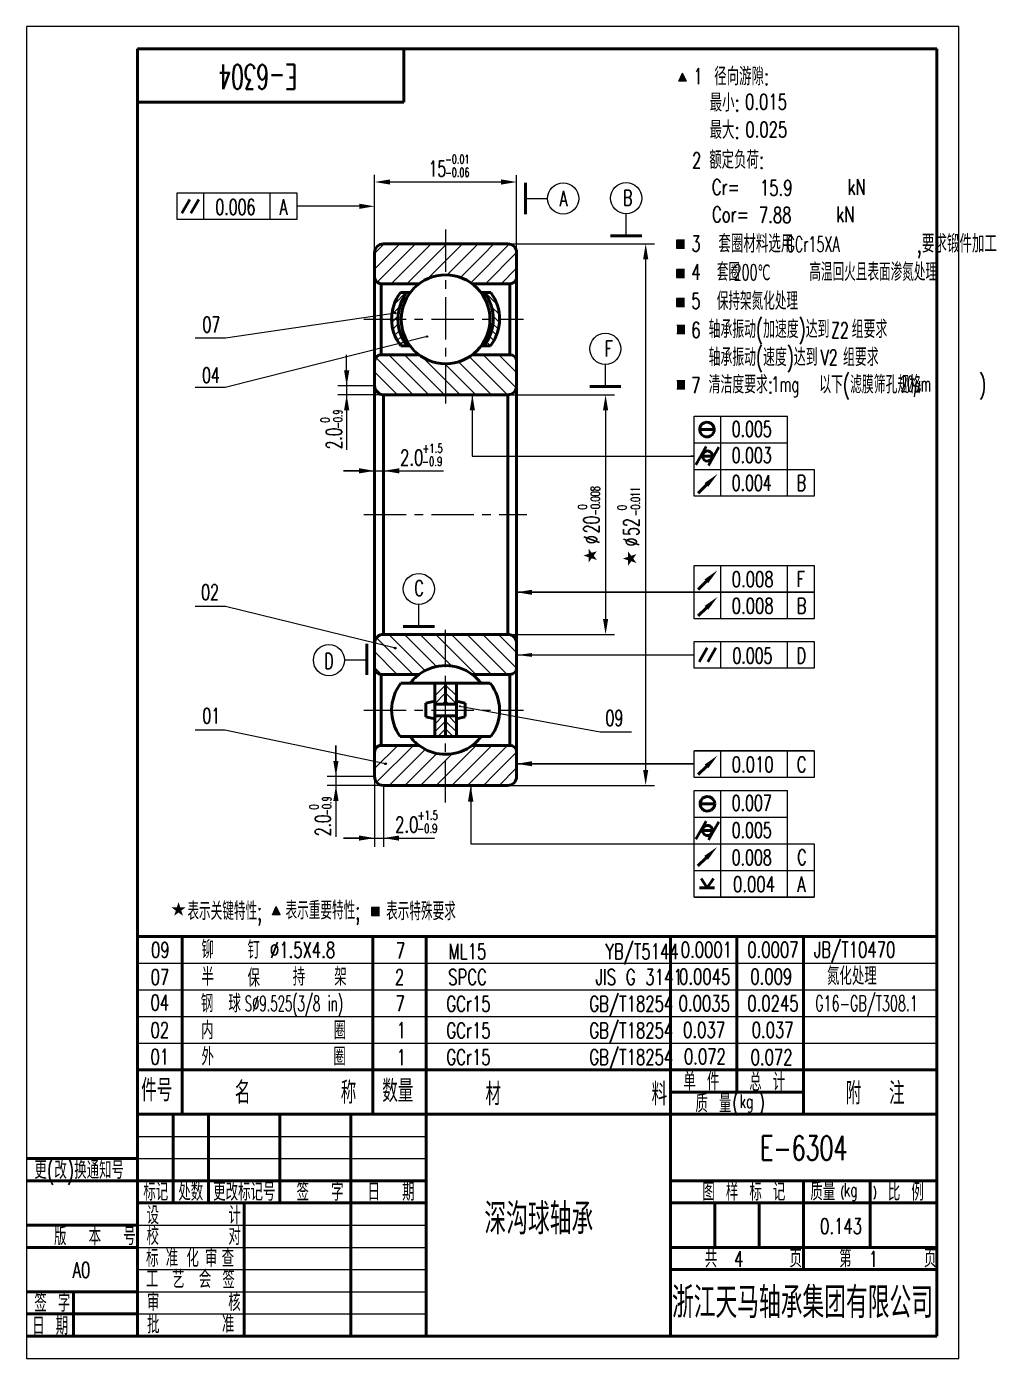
# Model space of a CAD drawing. Header units: millimetres. Extents: x 3824 to 4736, y 762 to 1063.
# Drawn here: x 3824.4 to 4042.8, y 762.8 to 1062.8 of the extents above; entities that cross this region are included whole.
import ezdxf
from ezdxf.enums import TextEntityAlignment as Align

# ---------------------------------------------------------------- set-up
doc = ezdxf.new("R2010")
doc.units = ezdxf.units.MM
doc.header["$PDSIZE"] = -5
doc.linetypes.add('ACAD_ISO10W100', pattern=[18.5, 12, -3, 0.5, -3])
doc.linetypes.add('CENTER', pattern=[50.8, 31.75, -6.35, 6.35, -6.35])
doc.layers.get('0').update_dxf_attribs({"lineweight": 18})
for name, color, linetype, lineweight in [('1', 7, 'Continuous', 50), ('2', 7, 'Continuous', 18), ('90', 7, 'Continuous', 18), ('中心线', 7, 'CENTER', 18), ('文字', 7, 'Continuous', 18), ('粗实线', 7, 'Continuous', 50), ('细实线', 7, 'Continuous', 18)]:
    doc.layers.add(name, color=color, linetype=linetype, lineweight=lineweight)
doc.styles.add('ASC', font='txt.shx', dxfattribs={"width": 0.6667, "bigfont": 'gbcbig.shx'})
doc.styles.add('HZ', font='txt.shx', dxfattribs={"width": 0.7, "bigfont": 'hztxt.shx'})
doc.styles.add('HZTXT', font='txt.shx', dxfattribs={"width": 0.667, "bigfont": 'hztxt.shx'})
doc.styles.get("Standard").update_dxf_attribs({"font": 'txt.shx', "bigfont": 'gbcbig.shx'})
doc.dimstyles.get("Standard").update_dxf_attribs({"dimtxt": 0.18, "dimasz": 0.18, "dimexe": 0.18, "dimexo": 0.0625, "dimgap": 0.09, "dimtad": 0, "dimtih": 1, "dimtoh": 1, "dimdec": 4, "dimzin": 0, "dimdsep": 46, "dimtxsty": 'Standard', "dimcen": 0.09, "dimdle": 0.36, "dimadec": 0, "dimazin": 0, "dimtfac": 1, "dimtdec": 4, "dimtofl": 0, "dimtmove": 0, "dimatfit": 3, "dimfxl": 1, "dimtolj": 1, "dimtzin": 0, "dimarcsym": 0})

msp = doc.modelspace()

# ---------------------------------------------------------------- hatches: boundary and pattern name
at = {"ltscale": 0.3}
for points in [[(3973.00886549, 1050.49470252), (3972.14344928, 1052.33388735), (3971.27803306, 1050.49470252)], [(3881.4798525, 862.76694696), (3880.61443628, 864.60613178), (3879.74902007, 862.76694696)]]:
    msp.add_hatch(color=0, dxfattribs=at).paths.add_polyline_path(points)
for points in [[(3906.25845873, 1028.40114042), (3906.25845873, 1027.23447376), (3902.75845873, 1027.81780709)], [(3931.25845873, 1028.40114042), (3931.25845873, 1027.23447376), (3934.75845873, 1027.81780709)], [(3899.30971592, 1022.92605334), (3899.30971592, 1021.75938667), (3902.75845873, 1022.34272)], [(3923.82419325, 888.20651003), (3924.99085992, 888.20651003), (3924.40752658, 891.70651003)]]:
    msp.add_hatch(color=0).paths.add_polyline_path(points, flags=0)
for points in [[(3972.57742941, 1014.6894892), (3970.77742941, 1014.6894892), (3970.77742941, 1012.8894892), (3972.57742941, 1012.8894892)], [(3972.60526088, 1008.11198381), (3970.80526088, 1008.11198381), (3970.80526088, 1006.31198381), (3972.60526088, 1006.31198381)], [(3972.60526088, 1001.58086421), (3970.80526088, 1001.58086421), (3970.80526088, 999.78086421), (3972.60526088, 999.78086421)], [(3972.66451546, 995.46752647), (3970.86451546, 995.46752647), (3970.86451546, 993.66752647), (3972.66451546, 993.66752647)], [(3972.66451546, 982.99902541), (3970.86451546, 982.99902541), (3970.86451546, 981.19902541), (3972.66451546, 981.19902541)], [(3903.88002417, 864.37551558), (3902.08002417, 864.37551558), (3902.08002417, 862.57551558), (3903.88002417, 862.57551558)]]:
    msp.add_hatch(color=256).paths.add_polyline_path(points)
at = {"linetype": 'Continuous'}
msp.add_hatch(color=0, dxfattribs=at).paths.add_polyline_path([(3934.75601704, 921.27238717), (3938.25601704, 921.70988717), (3938.25601704, 920.83488717)], flags=0)
at = {"layer": '细实线'}
for points in [[(3924.19727834, 976.38886424), (3925.36394501, 976.38886424), (3924.78061168, 979.88886424)], [(3977.10611027, 960.00158096), (3980.01418582, 962.03465114), (3977.92267766, 959.16831701)], [(3923.82419325, 888.38886424), (3924.99085992, 888.38886424), (3924.40752658, 891.88886424)], [(3977.035975, 876.00073907), (3979.94405055, 878.03380925), (3977.85254239, 875.16747511)]]:
    msp.add_hatch(color=0, dxfattribs=at).paths.add_polyline_path(points, flags=0)

# ---------------------------------------------------------------- linework, layer by layer
at = {"color": 0, "ltscale": 0.3}
for p, q in [((3971.27803306, 1050.49470252), (3972.14344928, 1052.33388735)), ((3973.00886549, 1050.49470252), (3971.27803306, 1050.49470252)), ((3973.00886549, 1050.49470252), (3972.14344928, 1052.33388735)), ((3879.74902007, 862.76694696), (3880.61443628, 864.60613178)), ((3881.4798525, 862.76694696), (3880.61443628, 864.60613178)), ((3881.4798525, 862.76694696), (3879.74902007, 862.76694696))]:
    msp.add_line(p, q, dxfattribs=at)
at = {"color": 0}
for p, q in [((3902.75845873, 1011.7367179), (3902.75845873, 1029.31780709)), ((3934.75845873, 1011.7367179), (3934.75845873, 1029.31780709)), ((3906.25845873, 1027.81780709), (3931.25845873, 1027.81780709)), ((3936.74145619, 1024.10592188), (3941.74145619, 1024.10592188)), ((3885.89971592, 1022.34272), (3885.27471592, 1022.34272)), ((3885.99971592, 1022.34272), (3885.89971592, 1022.34272)), ((3899.30971592, 1022.34272), (3885.99971592, 1022.34272)), ((3959.434856, 1015.67372772), (3959.434856, 1020.67372772)), ((3911.45329596, 979.88886424), (3903.05624935, 988.28591085)), ((3914.98882987, 979.88886424), (3905.98882987, 988.88886424)), ((3918.52436377, 979.88886424), (3909.52436377, 988.88886424)), ((3922.05989768, 979.88886424), (3913.66626565, 988.28249627)), ((3929.13096549, 979.88886424), (3921.69123781, 987.32859192)), ((3932.6664994, 979.88886424), (3924.11247521, 988.44288843)), ((3934.69639696, 981.39450059), (3927.2020333, 988.88886424)), ((3934.75845873, 984.86797272), (3930.73756721, 988.88886424)), ((3896.47384233, 985.38886424), (3896.47384233, 967.48074217)), ((3907.91776206, 979.88886424), (3902.75845873, 985.04816757)), ((3925.59543159, 979.88886424), (3918.59408048, 986.89021534)), ((3904.3374041, 979.93368829), (3902.80328278, 981.46780961)), ((3924.78061168, 966.07707128), (3974.74788533, 966.07707128)), ((3974.64788533, 966.07707128), (3974.02288533, 966.07707128)), ((3974.74788533, 966.07707128), (3974.64788533, 966.07707128)), ((3895.75845873, 962.75001726), (3918.27557303, 962.75001726)), ((3912.72526497, 927.65144048), (3912.72526497, 932.65144048)), ((3911.42028737, 916.88886424), (3903.18530395, 925.12384766)), ((3914.10469327, 917.73999225), (3905.95582128, 925.88886424)), ((3916.70455409, 918.67566534), (3909.49135518, 925.88886424)), ((3920.1200144, 918.79573893), (3913.02688909, 925.88886424)), ((3925.562423, 916.88886424), (3916.562423, 925.88886424)), ((3929.0979569, 916.88886424), (3920.0979569, 925.88886424)), ((3932.63349081, 916.88886424), (3923.63349081, 925.88886424)), ((3934.75593861, 918.30195035), (3927.16902471, 925.88886424)), ((3934.75845873, 921.83496413), (3930.70455862, 925.88886424)), ((3907.88475347, 916.88886424), (3902.75845873, 922.01515898)), ((3977.32137409, 921.27238717), (3977.32137409, 921.27238717)), ((3900.98575269, 920.10242537), (3895.98575269, 920.10242537)), ((3904.34921956, 916.88886424), (3902.75845873, 918.47962507)), ((3918.75845873, 914.48615728), (3916.31175503, 912.03945357)), ((3918.75845873, 912.71839032), (3916.31175503, 910.27168662)), ((3918.75845873, 914.48615728), (3921.20516243, 912.03945357)), ((3918.75845873, 912.71839032), (3921.20516243, 910.27168662)), ((3918.75845873, 910.95062337), (3917.99551701, 910.18768165)), ((3918.75845873, 910.95062337), (3919.52140045, 910.18768165)), ((3918.1356034, 907.53660112), (3916.31175503, 905.71275275)), ((3918.75845873, 906.3916895), (3916.31175503, 903.9449858)), ((3918.75845873, 906.3916895), (3921.20516243, 903.9449858)), ((3919.38131406, 907.53660112), (3921.20516243, 905.71275275)), ((3918.75845873, 904.62392255), (3917.02340043, 902.88886424)), ((3918.75845873, 904.62392255), (3920.49351704, 902.88886424)), ((3894.05830506, 900.88886424), (3894.05830506, 880.32846603)), ((3924.40752658, 891.70651003), (3924.40752658, 878.74283387)), ((3895.75845873, 880.02252096), (3916.25669317, 880.02252096)), ((3924.40752658, 878.74283387), (3974.74788533, 878.74283387)), ((3849.38560297, 812.81511245), (3914.38555558, 812.81511245)), ((3849.38560297, 807.81511245), (3914.38555558, 807.81511245)), ((3849.38560297, 792.81511245), (3914.38555558, 792.81511245)), ((3849.38560297, 787.81511245), (3914.38555558, 787.81511245)), ((3849.38560297, 782.81511245), (3914.38555558, 782.81511245)), ((3849.38560297, 777.81511245), (3914.38555558, 777.81511245)), ((3849.38560297, 772.81511245), (3914.38555558, 772.81511245))]:
    msp.add_line(p, q, dxfattribs=at)
for p, q in [((3970.77742941, 1014.6894892), (3970.77742941, 1012.8894892)), ((3972.57742941, 1014.6894892), (3970.77742941, 1014.6894892)), ((3970.77742941, 1012.8894892), (3972.57742941, 1012.8894892)), ((3970.80526088, 1008.11198381), (3970.80526088, 1006.31198381)), ((3972.60526088, 1008.11198381), (3970.80526088, 1008.11198381)), ((3970.80526088, 1006.31198381), (3972.60526088, 1006.31198381)), ((3970.80526088, 1001.58086421), (3970.80526088, 999.78086421)), ((3972.60526088, 1001.58086421), (3970.80526088, 1001.58086421)), ((3970.80526088, 999.78086421), (3972.60526088, 999.78086421)), ((3972.66451546, 995.46752647), (3970.86451546, 995.46752647)), ((3970.86451546, 993.66752647), (3972.66451546, 993.66752647)), ((3972.66451546, 982.99902541), (3970.86451546, 982.99902541)), ((3970.86451546, 981.19902541), (3972.66451546, 981.19902541)), ((3902.08002417, 864.37551558), (3902.08002417, 862.57551558)), ((3903.88002417, 864.37551558), (3902.08002417, 864.37551558)), ((3902.08002417, 862.57551558), (3903.88002417, 862.57551558))]:
    msp.add_line(p, q)
at = {"linetype": 'Continuous'}
for p, q in [((3930.09881748, 1013.88886424), (3965.82742957, 1013.88886424)), ((3902.75845873, 981.88886424), (3894.47384233, 981.88886424)), ((3902.75845873, 981.46780961), (3902.75845873, 960.75001726)), ((3904.80328278, 979.88886424), (3894.47384233, 979.88886424)), ((3904.80328278, 979.88886424), (3904.80328278, 960.75001726)), ((3930.00685815, 979.88886424), (3956.7971752, 979.88886424)), ((3930.00685815, 925.88886424), (3956.7971752, 925.88886424)), ((3902.75845873, 893.88886424), (3892.05830506, 893.88886424)), ((3904.75845873, 891.88886424), (3892.05830506, 891.88886424)), ((3902.75845873, 893.88886424), (3902.75845873, 878.02252096)), ((3904.75845873, 891.88886424), (3904.75845873, 878.02252096)), ((3930.09881748, 891.88886424), (3965.82742957, 891.88886424))]:
    msp.add_line(p, q, dxfattribs=at)
at = {"color": 0, "linetype": 'Continuous'}
for p, q in [((3963.82742957, 895.38886424), (3963.82742957, 1010.38886424)), ((3896.47384233, 985.38886424), (3896.47384233, 988.88886424)), ((3896.47384233, 981.88886424), (3896.47384233, 979.88886424)), ((3896.47384233, 976.38886424), (3896.47384233, 972.88886424)), ((3954.7971752, 976.38886424), (3954.7971752, 929.38886424)), ((3899.25845873, 962.75001726), (3895.75845873, 962.75001726)), ((3902.75845873, 962.75001726), (3904.80328278, 962.75001726)), ((3908.30328278, 962.75001726), (3911.80328278, 962.75001726)), ((3934.75601704, 921.27238717), (3974.74788533, 921.27238717)), ((3894.05830506, 897.38886424), (3894.05830506, 900.88886424)), ((3894.05830506, 893.88886424), (3894.05830506, 891.88886424)), ((3894.05830506, 888.38886424), (3894.05830506, 884.88886424)), ((3899.25845873, 880.02252096), (3895.75845873, 880.02252096)), ((3902.75845873, 880.02252096), (3904.75845873, 880.02252096)), ((3908.25845873, 880.02252096), (3911.75845873, 880.02252096))]:
    msp.add_line(p, q, dxfattribs=at)
at = {"color": 0}
for centre in [(3945.24145619, 1024.10592188), (3959.434856, 1024.17372772), (3912.72526497, 936.15144048), (3892.48575269, 920.10242537)]:
    msp.add_circle(centre, 3.5, dxfattribs=at)
for points in [[(3964.4107629, 1010.38886424), (3963.24409623, 1010.38886424), (3963.82742957, 1013.88886424)], [(3895.890509, 985.38886424), (3897.05717566, 985.38886424), (3896.47384233, 981.88886424)], [(3897.05717566, 976.38886424), (3895.890509, 976.38886424), (3896.47384233, 979.88886424)], [(3955.38050853, 976.38886424), (3954.21384186, 976.38886424), (3954.7971752, 979.88886424)], [(3899.25845873, 962.16668393), (3899.25845873, 963.33335059), (3902.75845873, 962.75001726)], [(3908.30328278, 963.33335059), (3908.30328278, 962.16668393), (3904.80328278, 962.75001726)], [(3954.21384186, 929.38886424), (3955.38050853, 929.38886424), (3954.7971752, 925.88886424)], [(3893.47497173, 897.38886424), (3894.64163839, 897.38886424), (3894.05830506, 893.88886424)], [(3963.24409623, 895.38886424), (3964.4107629, 895.38886424), (3963.82742957, 891.88886424)], [(3894.64163839, 888.38886424), (3893.47497173, 888.38886424), (3894.05830506, 891.88886424)], [(3899.25845873, 879.43918762), (3899.25845873, 880.60585429), (3902.75845873, 880.02252096)], [(3908.25845873, 880.60585429), (3908.25845873, 879.43918762), (3904.75845873, 880.02252096)]]:
    msp.add_solid(points, dxfattribs=at)
at = {"layer": '1', "color": 0}
for p, q in [((4029.38560297, 1057.81511245), (3849.38560297, 1057.81511245)), ((3849.38560297, 1057.81511245), (3849.38560297, 767.81511245)), ((3909.38560297, 1045.81511245), (3909.38560297, 1057.81511245)), ((4029.38560297, 767.81511245), (4029.38560297, 1057.81511245)), ((3849.38560297, 1045.81511245), (3909.38560297, 1045.81511245)), ((3902.75845873, 987.38886424), (3902.75845873, 1011.88886424)), ((3904.75845873, 1013.88886424), (3932.75845873, 1013.88886424)), ((3904.91060508, 1013.88886424), (3926.24387444, 1013.88886424)), ((3930.24387444, 1013.88886424), (3932.75845873, 1013.88886424)), ((3934.75845873, 1006.39721621), (3934.75845873, 1011.88886424)), ((3902.75845873, 1005.89368203), (3902.75845873, 1006.38886424)), ((3934.75845873, 987.38886424), (3934.75845873, 1006.38886424)), ((3904.25900291, 1004.89386355), (3912.76925617, 1004.89695094)), ((3904.25900291, 1004.89386355), (3904.25900291, 988.88886424)), ((3910.75845873, 1002.88886424), (3908.56797304, 1002.88886424)), ((3933.25791455, 1004.89386355), (3924.7476613, 1004.89695094)), ((3926.75845873, 1002.88886424), (3928.94894442, 1002.88886424)), ((3933.25791455, 1004.89386355), (3933.25791455, 988.88886424)), ((3910.75845873, 990.88886424), (3908.67007016, 990.88886424)), ((3926.75845873, 990.88886424), (3928.8468473, 990.88886424)), ((3902.75845873, 987.38886424), (3902.75845873, 981.88886424)), ((3904.25845873, 988.88886424), (3912.75845873, 988.88886424)), ((3933.25845873, 988.88886424), (3924.75845873, 988.88886424)), ((3934.75845873, 987.38886424), (3934.75845873, 981.88886424)), ((3902.75845873, 981.88886424), (3902.75845873, 923.88886424)), ((3934.75845873, 981.88886424), (3934.75845873, 923.88886424)), ((3958.24213089, 981.72351251), (3951.24213089, 981.72351251)), ((3904.75845873, 979.88886424), (3918.75845873, 979.88886424)), ((3904.80328278, 979.88886424), (3904.75845873, 925.88886424)), ((3932.75845873, 979.88886424), (3918.75845873, 979.88886424)), ((3932.75845873, 979.88886424), (3932.75845873, 925.88886424)), ((3904.75845873, 925.88886424), (3918.75845873, 925.88886424)), ((3932.75845873, 925.88886424), (3918.75845873, 925.88886424)), ((3902.75845873, 918.38886424), (3902.75845873, 923.88886424)), ((3934.75845873, 918.38886424), (3934.75845873, 923.88886424)), ((3902.75845873, 918.38886424), (3902.75845873, 899.38886424)), ((3934.75845873, 899.38886424), (3934.75845873, 918.38886424)), ((3904.25845873, 916.88886424), (3912.75845873, 916.88886424)), ((3904.25900291, 900.88386493), (3904.25900291, 916.88886424)), ((3933.25845873, 916.88886424), (3924.75845873, 916.88886424)), ((3933.25791455, 900.88386493), (3933.25791455, 916.88886424)), ((3923.97993062, 914.88886424), (3908.69075804, 914.88886424)), ((3916.31175503, 914.88886424), (3916.31175503, 907.03660112)), ((3918.75845873, 914.88886424), (3918.75845873, 910.68768165)), ((3918.75845873, 910.18768165), (3918.75845873, 913.36214138)), ((3921.20516243, 914.88886424), (3921.20516243, 907.03660112)), ((3923.97993062, 914.88886424), (3928.82615942, 914.88886424)), ((3916.31175503, 910.84256771), (3914.3313287, 910.38537382)), ((3914.3313287, 910.38537382), (3914.3313287, 907.33890895)), ((3916.31175503, 910.18768165), (3921.20516243, 910.18768165)), ((3921.20516243, 910.84256771), (3923.18558876, 910.38537382)), ((3923.18558876, 910.38537382), (3923.18558876, 907.40170917)), ((3916.31175503, 906.88171506), (3914.3313287, 907.33890895)), ((3916.31175503, 907.53660112), (3921.20516243, 907.53660112)), ((3916.31175503, 907.03660112), (3916.31175503, 902.88886424)), ((3918.75845873, 907.53660112), (3918.75845873, 904.36214138)), ((3918.75845873, 907.03660112), (3918.75845873, 902.88886424)), ((3921.20516243, 906.88171506), (3923.18558876, 907.33890895)), ((3921.20516243, 907.03660112), (3921.20516243, 902.88886424)), ((3904.25900291, 900.88440931), (3912.76925617, 900.88077754)), ((3926.75845873, 902.88886424), (3908.54814325, 902.88886424)), ((3933.25791455, 900.88386493), (3924.7476613, 900.88077754)), ((3926.75845873, 902.88886424), (3928.96877421, 902.88886424)), ((3902.75845873, 899.38886424), (3902.75845873, 893.88886424)), ((3934.75845873, 899.38886694), (3934.75845873, 893.88886424)), ((3904.75845873, 891.88886424), (3932.75845873, 891.88886424)), ((3904.75845873, 891.88886424), (3926.24387444, 891.88886424)), ((3930.24387444, 891.88886424), (3932.75845873, 891.88886424)), ((3849.38560297, 857.81511245), (4029.38560297, 857.81511245)), ((3859.38560297, 857.81511245), (3859.38560297, 817.81511245)), ((3902.38560297, 857.81511245), (3902.38560297, 817.81511245)), ((3914.38560297, 857.81511245), (3914.38560297, 817.81511245)), ((3969.38560297, 857.81511245), (3969.38560297, 767.81511245)), ((3984.38560297, 857.81511245), (3984.38560297, 822.81511245)), ((3999.38560297, 857.81511245), (3999.38560297, 817.81511245)), ((3849.38560297, 827.81511245), (4029.38560297, 827.81511245)), ((3859.38560297, 827.81511245), (3859.38560297, 817.81511245)), ((3902.38560297, 827.81511245), (3902.38560297, 817.81511245)), ((3914.38560297, 827.81511245), (3914.38560297, 817.81511245)), ((3969.38560297, 827.81511245), (3969.38560297, 767.81511245)), ((3984.38560297, 827.81511245), (3984.38560297, 822.81511245)), ((3984.38560297, 827.81511245), (3984.38560297, 822.81511245)), ((3999.38560297, 827.81511245), (3999.38560297, 817.81511245)), ((3999.38560297, 822.81511245), (3969.38560297, 822.81511245)), ((3849.38560297, 817.81511245), (4029.38560297, 817.81511245)), ((3857.38560297, 817.81511245), (3857.38560297, 797.81511245)), ((3865.38560297, 817.81511245), (3865.38560297, 797.81511245)), ((3881.38560297, 817.81511245), (3881.38560297, 797.81511245)), ((3897.38560297, 817.81511245), (3897.38560297, 797.81511245)), ((3914.38560297, 817.81511245), (3914.38560297, 767.81511245)), ((3969.38560297, 802.81511245), (4029.38560297, 802.81511245)), ((3999.38560297, 802.81511245), (3999.38560297, 782.81511245)), ((4014.38560297, 802.81511245), (4014.38560297, 787.81511245)), ((3969.38560297, 797.81511245), (4029.38560297, 797.81511245)), ((3979.38560297, 797.81511245), (3979.38560297, 787.81511245)), ((3989.38560297, 797.81511245), (3989.38560297, 787.81511245)), ((3969.38560297, 787.81511245), (4029.38560297, 787.81511245)), ((3969.38560297, 782.81511245), (4029.38560297, 782.81511245)), ((3824.38560297, 767.81511245), (4029.38560297, 767.81511245))]:
    msp.add_line(p, q, dxfattribs=at)
for centre, radius, start, end in [((3904.75845873, 1011.88886424), 2, 90, 180), ((3932.75845873, 1011.88886424), 2, 0, 90), ((3904.25845873, 1006.39386345), 1.5, 180, 270.0207860558), ((3918.75845873, 996.88886424), 10, 0, 180), ((3933.25845873, 1006.39386345), 1.5, 269.979213944, 0), ((3916.53496419, 996.95621382), 9.93324161, 143.3266465125, 217.6482856936), ((3917.9515644, 996.95621382), 9.93324161, 143.3266465125, 217.6482856936), ((3919.56535307, 996.95621382), 9.93324161, 322.3517143064, 36.6733534875), ((3920.98195327, 996.95621382), 9.93324161, 322.3517143064, 36.6733534875), ((3918.75845873, 996.88886424), 10, 180, 0), ((3904.25845873, 987.38886424), 1.5, 90.0000000002, 180), ((3933.25845873, 987.38886424), 1.5, 0, 90), ((3904.75845873, 981.88886424), 2, 180, 270), ((3932.75845873, 981.88886424), 2, 270, 0), ((3904.75845873, 923.88886424), 2, 90, 180), ((3932.75845873, 923.88886424), 2, 0, 90), ((3904.25845873, 918.38886424), 1.5, 180, 270), ((3918.75845873, 908.88886424), 10, 53.1301023543, 126.8698976457), ((3933.25845873, 918.38886424), 1.5, 270, 0), ((3918.75845873, 908.88886424), 10, 126.8698976457, 143.1301023541), ((3918.75845873, 908.88886424), 10, 36.8698976459, 53.1301023543), ((3916.53496419, 908.7947918), 9.93324161, 142.1567820115, 216.4814112092), ((3920.98195327, 908.7947918), 9.93324161, 323.5185887908, 37.8432179885), ((3904.25845873, 899.38386503), 1.5, 89.9792139442, 180), ((3918.75845873, 908.88886424), 10, 216.8698976459, 233.207394207), ((3918.75845873, 908.88886424), 10, 233.207394207, 298.9144297893), ((3918.75845873, 908.88886424), 10, 298.9144297893, 323.1301023541), ((3933.25845873, 899.38386503), 1.5, 0, 90.0207860556), ((3904.75845873, 893.88886424), 2, 180, 270), ((3932.75845873, 893.88886424), 2, 270, 0), ((3932.75845873, 893.88886424), 2, 270, 0)]:
    msp.add_arc(centre, radius, start, end, dxfattribs=at)
at = {"layer": '2', "color": 0}
for p, q in [((4034.38560297, 1062.81511245), (3824.38560297, 1062.81511245)), ((3824.38560297, 1062.81511245), (3824.38560297, 762.81511245)), ((4034.38560297, 762.81511245), (4034.38560297, 1062.81511245)), ((3902.75845873, 1011.95136424), (3902.75845873, 1029.4601246)), ((3902.75845873, 1011.7367179), (3904.91060508, 1013.88886424)), ((3902.75845873, 1008.20118399), (3908.44613898, 1013.88886424)), ((3903.31806095, 1005.2252523), (3911.98167289, 1013.88886424)), ((3906.52302746, 1004.89468491), (3915.51720679, 1013.88886424)), ((3910.05825149, 1004.89437503), (3919.0527407, 1013.88886424)), ((3914.74951933, 1006.05010897), (3922.58827461, 1013.88886424)), ((3919.11736573, 1006.88242146), (3926.12380851, 1013.88886424)), ((3922.08857102, 1006.31809285), (3927.1099848, 1011.33950663)), ((3924.4305881, 1005.12457602), (3933.15514218, 1013.8491301)), ((3927.1099848, 1011.33950663), (3929.65934242, 1013.88886424)), ((3927.7374123, 1004.89586631), (3934.75826475, 1011.91671876)), ((3931.27166403, 1004.89458413), (3934.75845873, 1008.38137884)), ((3907.15407267, 1000.22242926), (3909.82050765, 1002.88886424)), ((3930.36284479, 1000.22242926), (3927.69640981, 1002.88886424)), ((3906.65180065, 997.95239029), (3908.40696242, 999.70755205)), ((3930.86511681, 997.95239029), (3929.10995504, 999.70755205)), ((3907.4458784, 998.27981394), (3869.17835225, 992.60416587)), ((3906.6332022, 996.16602489), (3908.03731256, 997.57013524)), ((3930.88371526, 996.16602489), (3929.4796049, 997.57013524)), ((3906.87542617, 994.6404819), (3908.08059947, 995.8456552)), ((3907.30011661, 993.29740539), (3908.36341468, 994.36070346)), ((3907.86999159, 992.09951341), (3908.81917255, 993.04869438)), ((3929.64692587, 992.09951341), (3928.69774491, 993.04869438)), ((3930.21680085, 993.29740539), (3929.15350278, 994.36070346)), ((3930.64149129, 994.6404819), (3929.43631799, 995.8456552)), ((3869.17835225, 992.60416587), (3862.32706012, 992.60416587)), ((3914.58720103, 992.99479751), (3869.12044964, 981.55158804)), ((3908.50697523, 991.10636919), (3909.36456634, 991.9639603)), ((3928.85013401, 990.89312708), (3928.01285257, 991.73040852)), ((3954.74213089, 981.72351251), (3954.74213089, 986.72945154)), ((3869.12044964, 981.55158804), (3862.32706012, 981.55158804)), ((3869.216954, 932.18917723), (3862.32706012, 932.18917723)), ((3907.46000058, 922.79791739), (3869.216954, 932.18917723)), ((3921.97355746, 909.71014388), (3953.58720683, 903.96419904)), ((3869.02394528, 904.34762555), (3862.32706012, 904.34762555)), ((3905.24429988, 896.77404396), (3869.02394528, 904.34762555)), ((3953.58720683, 903.96419904), (3960.65042289, 903.96419904)), ((3902.75845873, 895.67070072), (3907.9705834, 900.88282538)), ((3903.22646616, 892.60317424), (3911.50460915, 900.88131723)), ((3906.04769007, 891.88886424), (3914.16507591, 900.00625009)), ((3916.65429178, 891.88886424), (3925.64705966, 900.88163212)), ((3920.18982569, 891.88886424), (3929.18334819, 900.88238674)), ((3923.7253596, 891.88886424), (3932.7201652, 900.88366985)), ((3909.58322397, 891.88886424), (3916.78074269, 899.08638296)), ((3913.11875788, 891.88886424), (3920.22720702, 898.99731338)), ((3929.81025112, 894.43822186), (3934.75845873, 899.38642947)), ((3927.2608935, 891.88886424), (3929.79336276, 894.4213335)), ((3930.79642741, 891.88886424), (3934.75845873, 895.85089556)), ((3849.38560297, 857.81511245), (4029.38560297, 857.81511245)), ((3849.38560297, 857.81511245), (4029.38560297, 857.81511245)), ((3849.38560297, 851.81511245), (4029.38560297, 851.81511245)), ((3849.38560297, 845.81511245), (4029.38560297, 845.81511245)), ((3849.38560297, 839.81511245), (4029.38560297, 839.81511245)), ((3849.38560297, 833.81511245), (4029.38560297, 833.81511245)), ((3849.38560297, 812.81511245), (3914.38560297, 812.81511245)), ((3849.38560297, 807.81511245), (3914.38560297, 807.81511245)), ((3824.38560297, 762.81511245), (4034.38560297, 762.81511245))]:
    msp.add_line(p, q, dxfattribs=at)
for centre, radius in [((3907.4458784, 998.27981394), 0.15), ((3914.58720103, 992.99479751), 0.15), ((3954.74213089, 990.22945154), 3.5), ((3907.41611161, 922.82666665), 0.2), ((3921.97355746, 909.71014388), 0.1), ((3905.24429988, 896.77404396), 0.2)]:
    msp.add_circle(centre, radius, dxfattribs=at)
at = {"layer": '2', "color": 0, "linetype": 'ByBlock'}
for p in [(3904.75845873, 925.88886424), (3902.75845873, 894.32599508), (3902.75845873, 894.32599508), (3904.75845873, 891.88886424), (3904.75845873, 891.88886424), (3904.75845873, 891.88886424), (3904.75845873, 891.88886424), (3932.75845873, 891.88886424), (3932.75845873, 891.88886424), (3932.75845873, 891.88886424), (3932.75845873, 891.88886424), (3934.75845873, 893.88886424), (3934.75845873, 893.88886424), (3934.75845873, 893.88886424), (3934.75845873, 893.88886424)]:
    msp.add_point(p, dxfattribs=at)
at = {"layer": '中心线', "color": 0, "ltscale": 0.3}
for p, q in [((3918.75845873, 1017.10875837), (3918.75845873, 977.90634893)), ((3900.32723511, 996.88886424), (3936.31239027, 996.88886424)), ((3900.32723511, 996.88886424), (3936.31239027, 996.88886424)), ((3900.3539747, 952.88886424), (3937.06297974, 952.88886424)), ((3918.75845873, 888.00613875), (3918.75845873, 926.92629469)), ((3900.32723511, 908.86214138), (3936.31239027, 908.86214138))]:
    msp.add_line(p, q, dxfattribs=at)
at = {"layer": '粗实线', "color": 0}
for p, q in [((3936.74145619, 1020.60592188), (3936.74145619, 1027.60592188)), ((3955.934856, 1015.67372772), (3962.934856, 1015.67372772)), ((3909.22526497, 927.65144048), (3916.22526497, 927.65144048)), ((3900.98823393, 916.78477958), (3900.98823393, 923.78477958))]:
    msp.add_line(p, q, dxfattribs=at)
at = {"layer": '粗实线', "color": 0, "lineweight": 50}
for p, q in [((3859.37471592, 1020.79272), (3861.17471592, 1023.91041146)), ((3861.37471592, 1020.79272), (3863.17471592, 1023.91041146)), ((3975.97747958, 972.05906081), (3979.27747958, 972.05906081)), ((3975.09957161, 964.12736405), (3977.44788533, 968.19476273)), ((3976.59788533, 966.07707128), (3978.89788533, 966.07707128)), ((3977.94788533, 963.97707128), (3980.30825586, 968.06535296)), ((3977.51439396, 959.58494898), (3975.61738816, 957.73716167)), ((3975.84788533, 919.72238717), (3977.64788533, 922.84007862)), ((3977.84788533, 919.72238717), (3979.64788533, 922.84007862)), ((3976.09788533, 887.74283387), (3979.39788533, 887.74283387)), ((3975.08922317, 879.77520261), (3977.44788533, 883.86052532)), ((3977.94788533, 879.64283387), (3980.29637035, 883.71052924)), ((3976.59788533, 881.74283387), (3978.89788533, 881.74283387)), ((3977.4442587, 875.58410709), (3975.54725289, 873.73631978)), ((3857.38560297, 797.81511245), (3857.38560297, 817.81511245)), ((3865.38560297, 797.81511245), (3865.38560297, 817.81511245)), ((3881.38560297, 797.81511245), (3881.38560297, 817.81511245)), ((3897.38560297, 797.81511245), (3897.38560297, 817.81511245)), ((3914.38555558, 767.81511245), (3914.38555558, 817.81511245)), ((3849.38560297, 807.81511245), (3824.38560297, 807.81511245)), ((3849.38560297, 802.81511245), (3824.38560297, 802.81511245)), ((3849.38560297, 802.81511245), (3914.38555558, 802.81511245)), ((3969.38560297, 802.81511245), (4029.38560297, 802.81511245)), ((3849.38560297, 797.81511245), (3914.38555558, 797.81511245)), ((3873.38555558, 767.81511245), (3873.38555558, 797.81511245)), ((3897.38560297, 767.81511245), (3897.38560297, 797.81511245)), ((3969.38560297, 797.81511245), (4029.38560297, 797.81511245)), ((3849.38560297, 792.81511245), (3824.38560297, 792.81511245)), ((3849.38560297, 787.81511245), (3824.38560297, 787.81511245)), ((3969.38560297, 787.81511245), (4029.38560297, 787.81511245)), ((3969.38560297, 782.81511245), (4029.38560297, 782.81511245)), ((3849.38560297, 777.81511245), (3824.38560297, 777.81511245)), ((3834.97110626, 777.81511245), (3834.97110626, 767.81511245)), ((3849.38560297, 772.81511245), (3824.38560297, 772.81511245)), ((3849.38560297, 767.81511245), (3824.38560297, 767.81511245)), ((3849.38560297, 767.81511245), (3824.38560297, 767.81511245))]:
    msp.add_line(p, q, dxfattribs=at)
at = {"layer": '粗实线', "lineweight": 50}
for p, q in [((3977.51439396, 937.89907813), (3975.61738816, 936.05129082)), ((3977.51439396, 931.89907813), (3975.61738816, 930.05129082)), ((3977.51439396, 896.16777639), (3975.61738816, 894.31998908)), ((3976.33215427, 870.94508452), (3977.70320587, 868.81763285)), ((3979.07425748, 870.94508452), (3977.70320587, 868.81763285)), ((3975.98355552, 868.81763285), (3979.36405721, 868.81763285))]:
    msp.add_line(p, q, dxfattribs=at)
at = {"layer": '粗实线', "color": 0, "lineweight": 50}
for centre, radius, start, end in [((3977.62747958, 972.05906081), 1.65, 0, 300.0000000001), ((3977.62747958, 972.05906081), 1.65, 300.0000000002, 0), ((3977.74788533, 966.07707128), 1.15, 150.0000000002, 209.9999999997), ((3977.74788533, 966.07707128), 1.15, 209.9999999999, 150.0000000001), ((3977.74788533, 887.74283387), 1.65, 0, 300), ((3977.74788533, 887.74283387), 1.65, 299.9999999999, 0), ((3977.74788533, 881.74283387), 1.15, 150.0000000002, 209.9999999997), ((3977.74788533, 881.74283387), 1.15, 209.9999999999, 150.0000000001)]:
    msp.add_arc(centre, radius, start, end, dxfattribs=at)
at = {"layer": '细实线', "color": 0, "linetype": 'Continuous', "lineweight": 20}
for p, q in [((3858.27471592, 1025.34272), (3885.27471592, 1025.34272)), ((3858.27471592, 1019.34272), (3858.27471592, 1025.34272)), ((3864.27471592, 1019.34272), (3864.27471592, 1025.34272)), ((3879.27471592, 1019.34272), (3879.27471592, 1025.34272)), ((3885.27471592, 1025.34272), (3885.27471592, 1019.34272)), ((3885.27471592, 1019.34272), (3858.27471592, 1019.34272)), ((3974.74788533, 957.07707128), (3974.74788533, 975.07707128)), ((3974.74788533, 975.07707128), (3995.74788533, 975.07707128)), ((3980.74788533, 957.07707128), (3980.74788533, 975.07707128)), ((3995.74788533, 957.07707128), (3995.74788533, 975.07707128)), ((3974.74788533, 969.07707128), (3995.74788533, 969.07707128)), ((3974.74788533, 963.07707128), (4001.74788533, 963.07707128)), ((4001.74788533, 963.07707128), (4001.74788533, 957.07707128)), ((4001.74788533, 957.07707128), (3974.74788533, 957.07707128)), ((3974.74788533, 918.27238717), (3974.74788533, 924.27238717)), ((3974.74788533, 924.27238717), (4001.74788533, 924.27238717)), ((3980.74788533, 918.27238717), (3980.74788533, 924.27238717)), ((3995.74788533, 918.27238717), (3995.74788533, 924.27238717)), ((4001.74788533, 924.27238717), (4001.74788533, 918.27238717)), ((4001.74788533, 918.27238717), (3974.74788533, 918.27238717)), ((3974.74788533, 866.74283387), (3974.74788533, 890.74283387)), ((3974.74788533, 890.74283387), (3995.74788533, 890.74283387)), ((3980.74788533, 866.74283387), (3980.74788533, 890.74283387)), ((3995.74788533, 866.74283387), (3995.74788533, 890.74283387)), ((3974.74788533, 884.74283387), (3995.74788533, 884.74283387)), ((3974.74788533, 878.74283387), (4001.74788533, 878.74283387)), ((4001.74788533, 878.74283387), (4001.74788533, 866.74283387)), ((4001.74788533, 878.74283387), (4001.74788533, 866.74283387)), ((3974.74788533, 872.74283387), (4001.74788533, 872.74283387)), ((4001.74788533, 866.74283387), (3974.74788533, 866.74283387)), ((3974.74788533, 866.74283387), (4001.74788533, 866.74283387))]:
    msp.add_line(p, q, dxfattribs=at)
at = {"layer": '细实线', "color": 0}
msp.add_line((3924.78061168, 979.88886424), (3924.78061168, 966.07707128), dxfattribs=at)
at = {"layer": '细实线', "color": 7, "linetype": 'Continuous', "lineweight": 20}
for p, q in [((3974.74788533, 935.39120042), (3974.74788533, 941.39120042)), ((3974.74788533, 941.39120042), (4001.74788533, 941.39120042)), ((3980.74788533, 935.39120042), (3980.74788533, 941.39120042)), ((3995.74788533, 935.39120042), (3995.74788533, 941.39120042)), ((4001.74788533, 941.39120042), (4001.74788533, 935.39120042)), ((4001.74788533, 935.39120042), (3974.74788533, 935.39120042)), ((3974.74788533, 929.39120042), (3974.74788533, 935.39120042)), ((3974.74788533, 935.39120042), (4001.74788533, 935.39120042)), ((3980.74788533, 929.39120042), (3980.74788533, 935.39120042)), ((3995.74788533, 929.39120042), (3995.74788533, 935.39120042)), ((4001.74788533, 935.39120042), (4001.74788533, 929.39120042)), ((4001.74788533, 929.39120042), (3974.74788533, 929.39120042)), ((4001.74788533, 899.65989868), (3974.74788533, 899.65989868)), ((3974.74788533, 893.65989868), (3974.74788533, 899.65989868)), ((3974.74788533, 899.65989868), (4001.74788533, 899.65989868)), ((3980.74788533, 893.65989868), (3980.74788533, 899.65989868)), ((3995.74788533, 893.65989868), (3995.74788533, 899.65989868)), ((4001.74788533, 899.65989868), (4001.74788533, 893.65989868)), ((4001.74788533, 893.65989868), (3974.74788533, 893.65989868))]:
    msp.add_line(p, q, dxfattribs=at)
at = {"layer": '细实线', "color": 0}
for points in [[(3977.10611027, 938.3157101), (3980.01418582, 940.34878029), (3977.92267766, 937.48244615)], [(3977.10611027, 932.3157101), (3980.01418582, 934.34878029), (3977.92267766, 931.48244615)], [(3977.10611027, 896.58440837), (3980.01418582, 898.61747855), (3977.92267766, 895.75114441)]]:
    msp.add_solid(points, dxfattribs=at)

# ---------------------------------------------------------------- texts
at = {"color": 0, "linetype": 'Continuous'}
for s, height, style, width, p in [('0.006', 3.5, 'HZ', 0.6667, (3866.90765638, 1020.4363417)), ('A', 3.5, 'HZ', 0.6667, (3944.43455368, 1022.34854237)), ('B', 3.5, 'HZ', 0.6667, (3958.7431456, 1022.49568144)), ('0.005', 3.5, 'HZ', 0.6667, (3983.20788533, 970.4210684)), ('0.003', 3.5, 'HZ', 0.6667, (3983.20788533, 964.51653496)), ('0.004', 3.5, 'HZ', 0.6667, (3983.20788533, 958.26908074)), ('C', 3.5, 'HZ', 0.6667, (3911.72526497, 934.56261147)), ('D', 3.5, 'HZ', 0.6667, (3891.4385837, 918.1397436)), ('0.005', 3.5, 'HZ', 0.6667, (3983.38082579, 919.36600887)), ('0.007', 3.5, 'HZ', 0.6667, (3983.20788533, 886.18536009)), ('0.005', 3.5, 'HZ', 0.6667, (3983.20788533, 880.0484657)), ('0.008', 3.5, 'HZ', 0.6667, (3983.20788533, 873.90861684)), ('C', 3.5, 'HZ', 0.6667, (3997.98101233, 873.94861684)), ('09', 3.5, 'HZ', 0.7, (3852.38766047, 853.08409991)), ('铆', 4, 'HZ', 0.7, (3863.76461558, 852.93323959)), ('钉', 4, 'HZ', 0.7, (3874.13962651, 852.80645668)), ('7', 3.5, 'HZ', 0.7, (3907.53295607, 852.90674766)), ('ML15           YB/T5144', 3.5, 'HZ', 0.7, (3919.41960776, 852.72447568)), ('0.0001', 3.5, 'HZ', 0.7, (3971.740326, 853.11892396)), ('0.0007', 3.5, 'HZ', 0.7, (3986.71436042, 853.11892396)), ('JB/T10470', 3.5, 'HZ', 0.7, (4001.70140822, 853.13554225)), ('07', 3.5, 'HZ', 0.7, (3852.32678445, 846.94500665)), ('半', 4, 'HZ', 0.7, (3863.76461558, 846.77105992)), ('保', 4, 'HZ', 0.7, (3874.14883134, 846.52130468)), ('持', 4, 'HZ', 0.7, (3884.32113889, 846.77295807)), ('架', 4, 'HZ', 0.7, (3893.67980296, 846.76484022)), ('2', 3.5, 'HZ', 0.7, (3907.33249401, 846.93878694)), ('SPCC          JIS G 3141   ', 3.5, 'HZ', 0.7, (3919.33799138, 846.96848987)), ('0.0045', 3.5, 'HZ', 0.7, (3971.35053907, 847.0614758)), ('0.009', 3.5, 'HZ', 0.7, (3987.39319818, 847.0614758)), ('氮化处理', 4, 'HZ', 0.7, (4004.67945831, 846.94500665)), ('04', 3.5, 'HZ', 0.7, (3852.29251931, 841.20186331)), ('钢', 4, 'HZ', 0.7, (3863.62589542, 840.76801752)), ('球', 4, 'HZ', 0.7, (3869.84125361, 840.76473957)), ('7', 3.5, 'HZ', 0.7, (3907.48733974, 841.00267263)), ('GCr15         GB/T18254', 3.5, 'HZ', 0.7, (3918.93009614, 840.93019313)), ('0.0035', 3.5, 'HZ', 0.7, (3971.24215648, 841.03729476)), ('0.0245', 3.5, 'HZ', 0.7, (3986.73440179, 841.03729476)), ('G16-GB/T308.1', 3.5, 'HZ', 0.6, (4002.01404885, 841.05125995)), ('02', 3.5, 'HZ', 0.7, (3852.29251931, 835.01097832)), ('内', 4, 'HZ', 0.7, (3863.69253724, 834.71431417)), ('圈', 4, 'HZ', 0.7, (3893.55397685, 834.71431417)), ('1', 3.5, 'HZ', 0.7, (3907.720659, 834.98239471)), ('1', 3.5, 'HZ', 0.7, (3907.720659, 834.98239471)), ('GCr15         GB/T18254', 3.5, 'HZ', 0.7, (3918.93009614, 834.93019313)), ('0.037', 3.5, 'HZ', 0.7, (3972.26546745, 835.05583657)), ('0.037', 3.5, 'HZ', 0.7, (3987.69520159, 835.05583657)), ('01', 3.5, 'HZ', 0.7, (3852.29251931, 828.97739054)), ('外', 4, 'HZ', 0.7, (3863.78252152, 828.79669086)), ('圈', 4, 'HZ', 0.7, (3893.46951114, 828.79669086)), ('1', 3.5, 'HZ', 0.7, (3907.720659, 828.87015832)), ('GCr15         GB/T18254', 3.5, 'HZ', 0.7, (3918.93009614, 828.93019313)), ('0.072', 3.5, 'HZ', 0.7, (3972.43883116, 829.05583657)), ('0.072', 3.5, 'HZ', 0.7, (3987.45865943, 828.88873019)), ('件号', 5, 'HZ', 0.7, (3850.1897524, 820.72048621)), ('名      称', 5, 'HZ', 0.7, (3871.29407741, 820.18403239)), ('数量', 5, 'HZ', 0.7, (3904.48432652, 820.53732755)), ('材          料', 5, 'HZ', 0.7, (3927.75078432, 819.84607303)), ('附  注', 5, 'HZ', 0.7, (4008.9015871, 820.023194)), ('(', 3.5, 'ASC', 0.6667, (3983.37507005, 818.72198105)), (')', 3.5, 'ASC', 0.6667, (3989.2633943, 818.74816729)), ('E-6304', 5.5, 'HZTXT', 0.667, (3989.62218799, 807.43367605)), ('(     )', 2, 'HZ', 0.666667, (4007.70491579, 799.27157384)), ('深沟球轴承', 7, 'HZ', 0.7, (3927.51174443, 790.74627348)), ('0.143', 3.5, 'HZ', 0.7, (4003.11520799, 790.85102654)), ('4', 3.5, 'HZ', 0.7, (3983.74992899, 783.45598851)), ('1', 3.5, 'HZ', 0.7, (4014.04692986, 783.45598925)), ('A0', 3.5, 'HZ', 0.7, (3834.72746003, 780.99113124))]:
    msp.add_text(s, height=height, dxfattribs=dict(at, style=style, width=width)).set_placement(p)
at = {"linetype": 'Continuous', "style": 'HZTXT', "width": 0.667}
for s, height, p in [('轴承振动(加速度)达到', 4, (3978.00814867, 992.64926751)), ('Z2', 3.5, (4005.577482, 992.64926751)), ('组要求', 4, (4010.246482, 992.64926751)), ('轴承振动(速度)达到', 4, (3978.00814867, 986.34079972)), ('V2', 3.5, (4003.29443127, 986.54011367)), ('组要求', 4, (4008.28958138, 986.34079972)), ('清洁度要求:    以下(滤膜筛孔规格     )', 4, (3978.00814867, 980.18076646))]:
    msp.add_text(s, height=height, dxfattribs=at).set_placement(p)
at = {"width": 0.7}
for s, p in [('0.008', (3983.20788533, 936.58320989)), ('0.008', (3983.20788533, 930.58320989)), ('0.010', (3983.20788533, 894.85190815))]:
    msp.add_text(s, height=3.5, dxfattribs=at).set_placement(p)
at = {"style": 'HZ', "width": 0.7}
for s, p in [('0.004', (3983.5066915, 867.87946749)), ('A', (3997.98101233, 867.89425849))]:
    msp.add_text(s, height=3.5, dxfattribs=at).set_placement(p)
at = {"color": 0, "linetype": 'ACAD_ISO10W100', "lineweight": 15, "char_height": 2.5, "width": 13.4002592891, "attachment_point": 1, "rotation": 90}
for insert in [(3950.11427421, 941.95692038), (3959.02034639, 941.2820071)]:
    msp.add_mtext('{\\fSimSun|b0|i0|c134|p2;★}', dxfattribs=dict(at, insert=insert))
at = {"color": 0, "linetype": 'ACAD_ISO10W100', "lineweight": 15, "insert": (3856.89979346, 865.24932725), "char_height": 2.5, "width": 13.4002592891, "attachment_point": 1}
msp.add_mtext('{\\fSimSun|b0|i0|c134|p2;★}', dxfattribs=at)
at = {"layer": '2', "color": 0, "linetype": 'Continuous'}
for s, height, rotation, style, width, p in [('E-6304', 5.5, 180, 'HZTXT', 0.6, (3885.31074611, 1054.24934092)), ('2.0', 3.5, 90, 'HZ', 0.65, (3895.3566334, 967.60980187)), ('∅', 3.5, 90, 'HZ', 0.6667, (3953.39212498, 946.26033545)), ('∅', 3.5, 90, 'HZ', 0.6667, (3962.33273943, 945.73924696)), ('2.0', 3.5, 90, 'HZ', 0.65, (3892.8628252, 880.45659485))]:
    msp.add_text(s, height=height, rotation=rotation, dxfattribs=dict(at, style=style, width=width)).set_placement(p)
at = {"layer": '2', "color": 0, "linetype": 'Continuous', "style": 'HZ'}
for s, height, width, p in [('1', 3.5, 0.7, (3974.60755896, 1049.88641359)), (' 径向游隙:', 4, 0.7, (3976.76835755, 1049.60478427)), ('最小:', 4, 0.7, (3978.2364911, 1043.69094081)), ('最大:', 4, 0.7, (3978.22954393, 1037.53073146)), ('额定负荷:', 4, 0.7, (3978.13738668, 1030.79301554)), ('2', 3.5, 0.7, (3974.26394198, 1030.94046749)), ('Cr=          kN', 3.5, 0.7, (3978.74321252, 1024.92522565)), ('Cor=        kN', 3.5, 0.7, (3978.77843614, 1018.76255069)), ('07', 3.5, 0.6667, (3864.00371779, 993.94632136)), ('04', 3.5, 0.6667, (3863.90766016, 982.53920202)), ('2.0', 3.5, 0.7, (3908.49196579, 963.9759124)), ('+1.5', 2, 0.7, (3913.54482205, 966.82802645)), ('-0.9', 2, 0.7, (3913.46412055, 963.87106015)), ('02', 3.5, 0.6667, (3863.70322789, 933.65422989)), ('01', 3.5, 0.6667, (3863.9734401, 905.80501877)), ('09', 3.5, 0.6667, (3954.77313818, 905.32166221)), ('+1.5', 2, 0.7, (3912.4409144, 884.15257804)), ('2.0', 3.5, 0.7, (3907.38805815, 881.30046399)), ('-0.9', 2, 0.7, (3912.3602129, 881.19561173)), ('∅1.5X4.8', 3.5, 0.7, (3879.19869451, 853.07952586)), ('浙江天马轴承集团有限公司', 7, 0.7, (3969.74670326, 771.88363276))]:
    msp.add_text(s, height=height, dxfattribs=dict(at, width=width)).set_placement(p)
at = {"layer": '2', "style": 'HZ'}
for s, height, width, p in [('  套圈材料选用          ,要求锻件加工    ', 4.025, 0.7, (3975.18323419, 1011.91180407)), ('GCr15XA', 3.5, 0.6, (3995.54493474, 1012.05214149)), ('  套圈      高温回火且表面渗氮处理     ', 4.025, 0.65, (3975.18323419, 1005.52911901)), ('200℃', 3.5, 0.6, (3983.62687908, 1005.72844841)), ('  保持架氮化处理     ', 4.025, 0.65, (3975.18323419, 998.99799941)), ('6', 3.5, 0.7, (3974.09125402, 992.72025429)), ('1mg', 3.5, 0.6, (3992.15737641, 980.51690401)), ('20μm', 3.5, 0.5, (4021.20773145, 980.59998096)), ('7', 3.5, 0.7, (3974.09125402, 980.25175323)), ('表示关键特性;', 4.025, 0.65, (3860.60822526, 861.54770935)), ('表示重要特性;', 4.025, 0.65, (3882.70959117, 861.70356885))]:
    msp.add_text(s, height=height, dxfattribs=dict(at, width=width)).set_placement(p)
at = {"layer": '2', "color": 0, "style": 'HZ', "width": 0.7}
msp.add_text('F', height=3.5, dxfattribs=at).set_placement((3954.54641386, 988.50060215))
at = {"layer": '2', "style": 'HZ', "width": 0.65}
msp.add_text('表示特殊要求', height=4.025, dxfattribs=at).set_placement((3913.21103875, 863.73115057), align=Align.MIDDLE)
at = {"layer": '90', "color": 0, "linetype": 'Continuous', "style": 'HZ'}
for s, height, width, p in [('0.015', 3.5, 0.7, (3986.21335848, 1044.13548246)), ('0.025', 3.5, 0.7, (3986.2826395, 1037.89374744)), ('15', 3.5, 0.6667, (3914.92024869, 1029.05627151)), ('-0.01', 2, 0.6667, (3918.66190979, 1031.94669036)), ('-0.06', 2, 0.6667, (3918.65686651, 1028.97842607)), ('15.9', 3.5, 0.7, (3989.56208763, 1024.74448465)), ('7.88', 3.5, 0.7, (3989.32531146, 1018.62246235)), ('S∅9.525(3/8 in)', 3.5, 0.55, (3873.51725142, 841.00348111))]:
    msp.add_text(s, height=height, dxfattribs=dict(at, width=width)).set_placement(p)
at = {"layer": '90', "color": 0, "linetype": 'Continuous', "style": 'HZ', "width": 0.6667}
for s, height, p in [('-0.9', 2, (3895.48458543, 972.23091165)), ('0', 2, (3892.60891691, 973.62594541)), ('-0.008', 2, (3953.483757, 952.65657102)), ('-0.011', 2, (3962.52223451, 952.53223119)), ('0', 2, (3950.60808849, 954.05160479)), ('0', 2, (3959.51275208, 953.90381675)), ('20', 3.5, (3953.34851674, 948.65784325)), ('52', 3.5, (3962.32772725, 948.08244679)), ('-0.9', 2, (3892.99077723, 885.07770463)), ('0', 2, (3890.11510872, 886.47273839))]:
    msp.add_text(s, height=height, rotation=90, dxfattribs=at).set_placement(p)
at = {"layer": '文字', "color": 0, "linetype": 'Continuous', "style": 'HZ'}
for s, height, width, p in [('A', 3.5, 0.6667, (3881.37471592, 1020.45217342)), ('B', 3.5, 0.6667, (3997.84788533, 958.27707128)), ('D', 3.5, 0.6667, (3997.84788533, 919.37255669)), ('单 件', 4, 0.7, (3972.33081483, 823.21801335)), ('总 计', 4, 0.7, (3987.16295465, 823.07792911)), ('质 量', 4, 0.7, (3975.03524411, 818.22928187)), ('kg', 3, 0.666667, (3984.97619718, 819.22974206)), ('更(改)换通知号', 4, 0.7, (3826.14605363, 803.23720516)), ('标记', 4, 0.7, (3850.67379195, 798.31511245)), ('处数', 4, 0.7, (3858.56355573, 798.31511245)), ('更改标记号', 4, 0.7, (3866.41440144, 798.31511245)), ('签  字', 4, 0.7, (3885.18744229, 798.31511245)), ('日  期', 4, 0.7, (3901.18662514, 798.31511245)), ('图 样 标 记', 4, 0.7, (3976.60292581, 798.31511245)), ('质量', 4, 0.7, (4000.91210569, 798.38000948)), ('kg', 3, 0.666667, (4008.45444838, 799.31511245)), ('比 例', 4, 0.7, (4018.38004377, 798.31511245)), ('设', 4, 0.7, (3851.40371372, 793.04111083)), (' 计', 4, 0.7, (3867.37340435, 793.04111083)), ('版  本  号', 4, 0.7, (3830.56652128, 788.31511245)), ('校', 4, 0.7, (3851.39269009, 788.36156301)), (' 对', 4, 0.7, (3867.32930986, 788.36156301)), ('标', 4, 0.7, (3851.28175197, 783.40314877)), ('准', 4, 0.7, (3855.7144471, 783.44192984)), ('化', 4, 0.7, (3860.39517675, 783.40314877)), ('审', 4, 0.7, (3864.56885851, 783.40314877)), ('查', 4, 0.7, (3868.30717778, 783.40314877)), ('共      页', 4, 0.7, (3977.1544159, 783.29592835)), ('第      页', 4, 0.7, (4007.42969746, 783.31511245)), ('艺', 4, 0.7, (3857.1408858, 778.62869642)), ('会', 4, 0.7, (3863.15780728, 778.65250595)), ('工', 4, 0.7, (3851.27445131, 778.7048869)), ('签', 4, 0.7, (3868.49853186, 778.55250595)), ('签 字', 4, 0.7, (3826.12972683, 773.31511245)), ('审', 4, 0.7, (3851.47944392, 773.45441145)), (' 核', 4, 0.7, (3867.29930927, 773.45441145)), ('日 期', 4, 0.7, (3825.64222716, 768.12681522)), ('批', 4, 0.7, (3851.51658072, 768.4255147)), ('准', 4, 0.7, (3868.3660544, 768.5891969))]:
    msp.add_text(s, height=height, dxfattribs=dict(at, width=width)).set_placement(p)
at = {"layer": '文字', "style": 'HZ', "width": 0.7}
for s, p in [('3', (3974.10615649, 1012.19375332)), ('4', (3974.10615649, 1005.81106825)), ('5', (3974.10615649, 999.27994866)), ('F', (3997.84788533, 936.59120042)), ('B', (3997.84788533, 930.59120042)), ('C', (3997.84788533, 894.85989868))]:
    msp.add_text(s, height=3.5, dxfattribs=at).set_placement(p)

# ---------------------------------------------------------------- leaders
for points in [[(3934.75845873, 935.39120042), (3974.74788533, 935.39120042)], [(3934.75845873, 896.76171511), (3974.74788533, 896.76171511)]]:
    msp.add_leader(points, dimstyle='Standard', override={"dimtxt": 3.5, "dimasz": 3.5, "dimexe": 1.5, "dimexo": 0, "dimgap": 1.3, "dimtad": 0, "dimtih": 0, "dimtoh": 0, "dimtxsty": 'HZ'})

doc.saveas('drawing.dxf')
